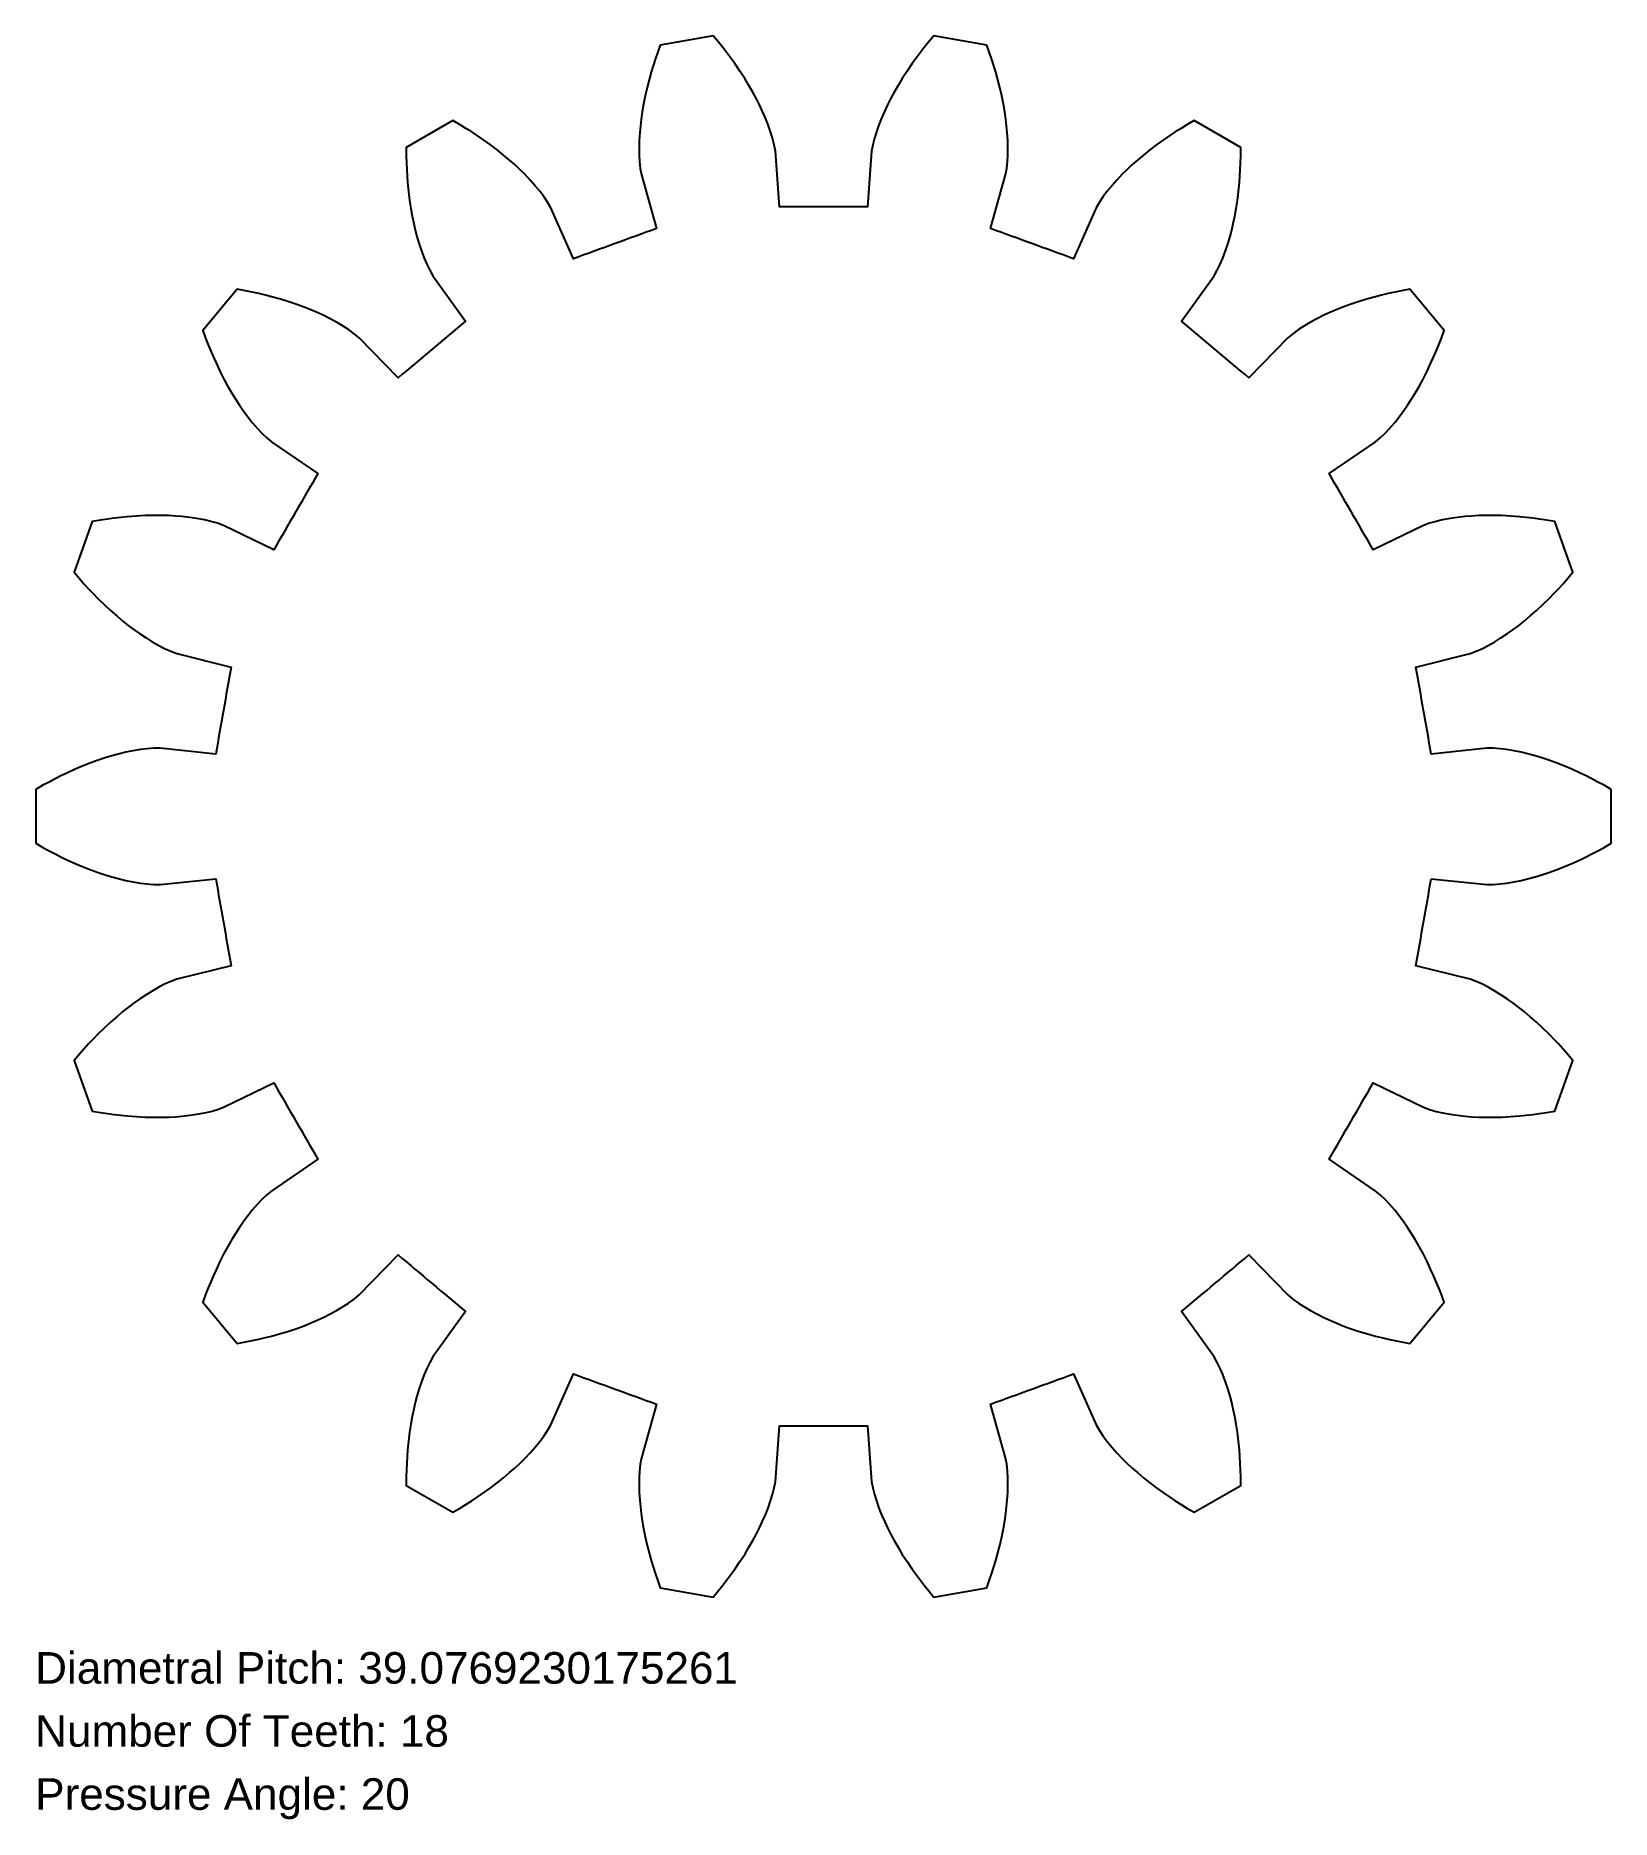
# Model space of a CAD drawing. Extents: x -6.5 to 6.5, y -8.3 to 6.4.
import ezdxf

# ---------------------------------------------------------------- set-up
doc = ezdxf.new("R2010")
doc.units = 0
doc.layers.add('1', color=7, linetype='Continuous')
doc.layers.add('NOTES', color=1, linetype='Continuous')
doc.styles.add('ARIAL', font='Arial.ttf')

msp = doc.modelspace()

# ---------------------------------------------------------------- linework, layer by layer
at = {"layer": '1'}
msp.add_lwpolyline([(5.011, -0.514), (5.469, -0.561), (5.522, -0.561), (5.579, -0.557), (5.632, -0.551), (5.695, -0.54), (5.752, -0.529), (5.816, -0.513), (5.867, -0.499), (5.922, -0.482), (5.98, -0.463), (6.041, -0.441), (6.104, -0.416), (6.171, -0.388), (6.24, -0.357), (6.288, -0.334), (6.336, -0.309), (6.386, -0.283), (6.437, -0.256), (6.496, -0.222), (6.496, 0.222), (6.437, 0.256), (6.386, 0.283), (6.336, 0.309), (6.288, 0.334), (6.24, 0.357), (6.171, 0.388), (6.104, 0.416), (6.041, 0.441), (5.98, 0.463), (5.922, 0.482), (5.867, 0.499), (5.816, 0.513), (5.752, 0.529), (5.695, 0.54), (5.632, 0.551), (5.579, 0.557), (5.522, 0.561), (5.469, 0.561), (5.011, 0.514, -0.000044), (4.885, 1.231), (5.331, 1.343), (5.381, 1.361), (5.433, 1.384), (5.481, 1.409), (5.536, 1.44), (5.586, 1.471), (5.641, 1.507), (5.684, 1.538), (5.73, 1.572), (5.778, 1.61), (5.827, 1.652), (5.879, 1.697), (5.931, 1.746), (5.986, 1.799), (6.023, 1.837), (6.06, 1.876), (6.098, 1.918), (6.136, 1.961), (6.18, 2.014), (6.029, 2.43), (5.961, 2.442), (5.904, 2.45), (5.848, 2.458), (5.794, 2.464), (5.742, 2.469), (5.666, 2.475), (5.594, 2.479), (5.525, 2.481), (5.461, 2.48), (5.4, 2.479), (5.343, 2.476), (5.29, 2.471), (5.225, 2.464), (5.167, 2.456), (5.104, 2.444), (5.052, 2.432), (4.997, 2.416), (4.947, 2.397), (4.533, 2.197, -0.000044), (4.169, 2.827), (4.55, 3.085), (4.591, 3.12), (4.632, 3.159), (4.668, 3.198), (4.71, 3.247), (4.746, 3.293), (4.785, 3.345), (4.815, 3.389), (4.847, 3.437), (4.878, 3.489), (4.911, 3.545), (4.944, 3.605), (4.977, 3.669), (5.009, 3.738), (5.031, 3.786), (5.053, 3.836), (5.074, 3.888), (5.095, 3.942), (5.119, 4.006), (4.834, 4.345), (4.766, 4.333), (4.71, 4.322), (4.655, 4.31), (4.602, 4.297), (4.551, 4.284), (4.478, 4.264), (4.409, 4.243), (4.344, 4.221), (4.283, 4.199), (4.226, 4.176), (4.174, 4.154), (4.125, 4.131), (4.067, 4.102), (4.015, 4.075), (3.96, 4.042), (3.916, 4.013), (3.869, 3.979), (3.829, 3.945), (3.508, 3.615, -0.000044), (2.951, 4.083), (3.22, 4.455), (3.247, 4.502), (3.272, 4.553), (3.293, 4.602), (3.316, 4.662), (3.334, 4.717), (3.352, 4.78), (3.366, 4.832), (3.379, 4.887), (3.391, 4.947), (3.402, 5.011), (3.413, 5.078), (3.421, 5.15), (3.429, 5.226), (3.433, 5.278), (3.436, 5.333), (3.438, 5.389), (3.44, 5.446), (3.44, 5.515), (3.056, 5.737), (2.997, 5.702), (2.948, 5.672), (2.9, 5.642), (2.855, 5.612), (2.811, 5.582), (2.749, 5.538), (2.692, 5.495), (2.638, 5.452), (2.589, 5.41), (2.543, 5.37), (2.502, 5.331), (2.464, 5.293), (2.418, 5.246), (2.38, 5.202), (2.339, 5.153), (2.307, 5.11), (2.275, 5.063), (2.249, 5.016), (2.061, 4.597, -0.000044), (1.376, 4.846), (1.502, 5.288), (1.512, 5.341), (1.518, 5.398), (1.52, 5.451), (1.521, 5.515), (1.519, 5.573), (1.515, 5.638), (1.51, 5.692), (1.503, 5.748), (1.494, 5.809), (1.483, 5.872), (1.47, 5.939), (1.454, 6.01), (1.435, 6.083), (1.421, 6.134), (1.405, 6.186), (1.388, 6.24), (1.369, 6.294), (1.346, 6.359), (0.91, 6.436), (0.866, 6.383), (0.83, 6.338), (0.796, 6.294), (0.763, 6.25), (0.732, 6.207), (0.689, 6.144), (0.65, 6.084), (0.615, 6.025), (0.582, 5.969), (0.553, 5.916), (0.527, 5.865), (0.505, 5.817), (0.478, 5.757), (0.457, 5.702), (0.436, 5.642), (0.42, 5.591), (0.406, 5.536), (0.397, 5.483), (0.364, 5.024, -0.000044), (-0.364, 5.024), (-0.397, 5.483), (-0.406, 5.536), (-0.42, 5.591), (-0.436, 5.642), (-0.457, 5.702), (-0.478, 5.757), (-0.505, 5.817), (-0.527, 5.865), (-0.553, 5.916), (-0.582, 5.969), (-0.615, 6.025), (-0.65, 6.084), (-0.689, 6.144), (-0.732, 6.207), (-0.763, 6.25), (-0.796, 6.294), (-0.83, 6.338), (-0.866, 6.383), (-0.91, 6.436), (-1.346, 6.359), (-1.369, 6.294), (-1.388, 6.24), (-1.405, 6.186), (-1.421, 6.134), (-1.435, 6.083), (-1.454, 6.01), (-1.47, 5.939), (-1.483, 5.872), (-1.494, 5.809), (-1.503, 5.748), (-1.51, 5.692), (-1.515, 5.638), (-1.519, 5.573), (-1.521, 5.515), (-1.52, 5.451), (-1.518, 5.398), (-1.512, 5.341), (-1.502, 5.288), (-1.376, 4.846, -0.000044), (-2.061, 4.597), (-2.249, 5.016), (-2.275, 5.063), (-2.307, 5.11), (-2.339, 5.153), (-2.38, 5.202), (-2.418, 5.246), (-2.464, 5.293), (-2.502, 5.331), (-2.543, 5.37), (-2.589, 5.41), (-2.638, 5.452), (-2.692, 5.495), (-2.749, 5.538), (-2.811, 5.582), (-2.855, 5.612), (-2.9, 5.642), (-2.948, 5.672), (-2.997, 5.702), (-3.056, 5.737), (-3.44, 5.515), (-3.44, 5.446), (-3.438, 5.389), (-3.436, 5.333), (-3.433, 5.278), (-3.429, 5.226), (-3.421, 5.15), (-3.413, 5.078), (-3.402, 5.011), (-3.391, 4.947), (-3.379, 4.887), (-3.366, 4.832), (-3.352, 4.78), (-3.334, 4.717), (-3.316, 4.662), (-3.293, 4.602), (-3.272, 4.553), (-3.247, 4.502), (-3.22, 4.455), (-2.951, 4.083, -0.000044), (-3.508, 3.615), (-3.829, 3.945), (-3.869, 3.979), (-3.916, 4.013), (-3.96, 4.042), (-4.015, 4.075), (-4.067, 4.102), (-4.125, 4.131), (-4.174, 4.154), (-4.226, 4.176), (-4.283, 4.199), (-4.344, 4.221), (-4.409, 4.243), (-4.478, 4.264), (-4.551, 4.284), (-4.602, 4.297), (-4.655, 4.31), (-4.71, 4.322), (-4.766, 4.333), (-4.834, 4.345), (-5.119, 4.006), (-5.095, 3.942), (-5.074, 3.888), (-5.053, 3.836), (-5.031, 3.786), (-5.009, 3.738), (-4.977, 3.669), (-4.944, 3.605), (-4.911, 3.545), (-4.878, 3.489), (-4.847, 3.437), (-4.815, 3.389), (-4.785, 3.345), (-4.746, 3.293), (-4.71, 3.247), (-4.668, 3.198), (-4.632, 3.159), (-4.591, 3.12), (-4.55, 3.085), (-4.169, 2.827, -0.000044), (-4.533, 2.197), (-4.947, 2.397), (-4.997, 2.416), (-5.052, 2.432), (-5.104, 2.444), (-5.167, 2.456), (-5.225, 2.464), (-5.29, 2.471), (-5.343, 2.476), (-5.4, 2.479), (-5.461, 2.48), (-5.525, 2.481), (-5.594, 2.479), (-5.666, 2.475), (-5.742, 2.469), (-5.794, 2.464), (-5.848, 2.458), (-5.904, 2.45), (-5.961, 2.442), (-6.029, 2.43), (-6.18, 2.014), (-6.136, 1.961), (-6.098, 1.918), (-6.06, 1.876), (-6.023, 1.837), (-5.986, 1.799), (-5.931, 1.746), (-5.879, 1.697), (-5.827, 1.652), (-5.778, 1.61), (-5.73, 1.572), (-5.684, 1.538), (-5.641, 1.507), (-5.586, 1.471), (-5.536, 1.44), (-5.481, 1.409), (-5.433, 1.384), (-5.381, 1.361), (-5.331, 1.343), (-4.885, 1.231, -0.000044), (-5.011, 0.514), (-5.469, 0.561), (-5.522, 0.561), (-5.579, 0.557), (-5.632, 0.551), (-5.695, 0.54), (-5.752, 0.529), (-5.816, 0.513), (-5.867, 0.499), (-5.922, 0.482), (-5.98, 0.463), (-6.041, 0.441), (-6.104, 0.416), (-6.171, 0.388), (-6.24, 0.357), (-6.288, 0.334), (-6.336, 0.309), (-6.386, 0.283), (-6.437, 0.256), (-6.496, 0.222), (-6.496, -0.222), (-6.437, -0.256), (-6.386, -0.283), (-6.336, -0.309), (-6.288, -0.334), (-6.24, -0.357), (-6.171, -0.388), (-6.104, -0.416), (-6.041, -0.441), (-5.98, -0.463), (-5.922, -0.482), (-5.867, -0.499), (-5.816, -0.513), (-5.752, -0.529), (-5.695, -0.54), (-5.632, -0.551), (-5.579, -0.557), (-5.522, -0.561), (-5.469, -0.561), (-5.011, -0.514, -0.000044), (-4.885, -1.231), (-5.331, -1.343), (-5.381, -1.361), (-5.433, -1.384), (-5.481, -1.409), (-5.536, -1.44), (-5.586, -1.471), (-5.641, -1.507), (-5.684, -1.538), (-5.73, -1.572), (-5.778, -1.61), (-5.827, -1.652), (-5.879, -1.697), (-5.931, -1.746), (-5.986, -1.799), (-6.023, -1.837), (-6.06, -1.876), (-6.098, -1.918), (-6.136, -1.961), (-6.18, -2.014), (-6.029, -2.43), (-5.961, -2.442), (-5.904, -2.45), (-5.848, -2.458), (-5.794, -2.464), (-5.742, -2.469), (-5.666, -2.475), (-5.594, -2.479), (-5.525, -2.481), (-5.461, -2.48), (-5.4, -2.479), (-5.343, -2.476), (-5.29, -2.471), (-5.225, -2.464), (-5.167, -2.456), (-5.104, -2.444), (-5.052, -2.432), (-4.997, -2.416), (-4.947, -2.397), (-4.533, -2.197, -0.000044), (-4.169, -2.827), (-4.55, -3.086), (-4.591, -3.12), (-4.632, -3.159), (-4.668, -3.198), (-4.71, -3.247), (-4.746, -3.293), (-4.785, -3.345), (-4.815, -3.389), (-4.847, -3.437), (-4.878, -3.489), (-4.911, -3.545), (-4.944, -3.605), (-4.977, -3.669), (-5.009, -3.738), (-5.031, -3.786), (-5.053, -3.836), (-5.074, -3.888), (-5.095, -3.942), (-5.119, -4.006), (-4.834, -4.345), (-4.766, -4.333), (-4.71, -4.322), (-4.655, -4.31), (-4.602, -4.297), (-4.551, -4.284), (-4.478, -4.264), (-4.409, -4.243), (-4.344, -4.221), (-4.283, -4.199), (-4.226, -4.176), (-4.174, -4.154), (-4.125, -4.131), (-4.067, -4.102), (-4.015, -4.075), (-3.96, -4.042), (-3.916, -4.013), (-3.869, -3.979), (-3.829, -3.945), (-3.508, -3.615, -0.000044), (-2.951, -4.083), (-3.22, -4.455), (-3.247, -4.502), (-3.272, -4.553), (-3.293, -4.602), (-3.316, -4.662), (-3.334, -4.717), (-3.352, -4.78), (-3.366, -4.832), (-3.379, -4.887), (-3.391, -4.947), (-3.402, -5.011), (-3.413, -5.078), (-3.421, -5.15), (-3.429, -5.226), (-3.433, -5.278), (-3.436, -5.333), (-3.438, -5.389), (-3.44, -5.446), (-3.44, -5.515), (-3.056, -5.737), (-2.997, -5.702), (-2.948, -5.672), (-2.9, -5.642), (-2.855, -5.612), (-2.811, -5.582), (-2.749, -5.538), (-2.692, -5.495), (-2.638, -5.452), (-2.589, -5.41), (-2.543, -5.37), (-2.502, -5.331), (-2.464, -5.293), (-2.418, -5.246), (-2.38, -5.202), (-2.339, -5.153), (-2.307, -5.11), (-2.275, -5.063), (-2.249, -5.016), (-2.061, -4.597, -0.000044), (-1.376, -4.846), (-1.502, -5.288), (-1.512, -5.341), (-1.518, -5.398), (-1.52, -5.451), (-1.521, -5.515), (-1.519, -5.573), (-1.515, -5.638), (-1.51, -5.692), (-1.503, -5.748), (-1.494, -5.809), (-1.483, -5.872), (-1.47, -5.939), (-1.454, -6.01), (-1.435, -6.083), (-1.421, -6.134), (-1.405, -6.186), (-1.388, -6.24), (-1.369, -6.294), (-1.346, -6.359), (-0.91, -6.436), (-0.866, -6.383), (-0.83, -6.338), (-0.796, -6.294), (-0.763, -6.25), (-0.732, -6.207), (-0.689, -6.144), (-0.65, -6.084), (-0.615, -6.025), (-0.582, -5.969), (-0.553, -5.916), (-0.527, -5.865), (-0.505, -5.817), (-0.478, -5.757), (-0.457, -5.702), (-0.436, -5.642), (-0.42, -5.591), (-0.406, -5.536), (-0.397, -5.483), (-0.364, -5.024, -0.000044), (0.364, -5.024), (0.397, -5.483), (0.406, -5.536), (0.42, -5.591), (0.436, -5.642), (0.457, -5.702), (0.478, -5.757), (0.505, -5.817), (0.527, -5.865), (0.553, -5.916), (0.582, -5.969), (0.615, -6.025), (0.65, -6.084), (0.689, -6.144), (0.732, -6.207), (0.763, -6.25), (0.796, -6.294), (0.83, -6.338), (0.866, -6.383), (0.91, -6.436), (1.346, -6.359), (1.369, -6.294), (1.388, -6.24), (1.405, -6.186), (1.421, -6.134), (1.435, -6.083), (1.454, -6.01), (1.47, -5.939), (1.483, -5.872), (1.494, -5.809), (1.503, -5.748), (1.51, -5.692), (1.515, -5.638), (1.519, -5.573), (1.521, -5.515), (1.52, -5.451), (1.518, -5.398), (1.512, -5.341), (1.502, -5.288), (1.376, -4.846, -0.000044), (2.061, -4.597), (2.249, -5.016), (2.275, -5.063), (2.307, -5.11), (2.339, -5.153), (2.38, -5.202), (2.418, -5.246), (2.464, -5.293), (2.502, -5.331), (2.543, -5.37), (2.589, -5.41), (2.638, -5.452), (2.692, -5.495), (2.749, -5.538), (2.811, -5.582), (2.855, -5.612), (2.9, -5.642), (2.948, -5.672), (2.997, -5.702), (3.056, -5.737), (3.44, -5.515), (3.44, -5.446), (3.438, -5.389), (3.436, -5.333), (3.433, -5.278), (3.429, -5.226), (3.421, -5.15), (3.413, -5.078), (3.402, -5.011), (3.391, -4.947), (3.379, -4.887), (3.366, -4.832), (3.352, -4.78), (3.334, -4.717), (3.316, -4.662), (3.293, -4.602), (3.272, -4.553), (3.247, -4.502), (3.22, -4.455), (2.951, -4.083, -0.000044), (3.508, -3.615), (3.829, -3.945), (3.869, -3.979), (3.916, -4.013), (3.96, -4.042), (4.015, -4.075), (4.067, -4.102), (4.125, -4.131), (4.174, -4.154), (4.226, -4.176), (4.283, -4.199), (4.344, -4.221), (4.409, -4.243), (4.478, -4.264), (4.551, -4.284), (4.602, -4.297), (4.655, -4.31), (4.71, -4.322), (4.766, -4.333), (4.834, -4.345), (5.119, -4.006), (5.095, -3.942), (5.074, -3.888), (5.053, -3.836), (5.031, -3.786), (5.009, -3.738), (4.977, -3.669), (4.944, -3.605), (4.911, -3.545), (4.878, -3.489), (4.847, -3.437), (4.815, -3.389), (4.785, -3.345), (4.746, -3.293), (4.71, -3.247), (4.668, -3.198), (4.632, -3.159), (4.591, -3.12), (4.55, -3.086), (4.169, -2.827, -0.000044), (4.533, -2.197), (4.947, -2.397), (4.997, -2.416), (5.052, -2.432), (5.104, -2.444), (5.167, -2.456), (5.225, -2.464), (5.29, -2.471), (5.343, -2.476), (5.4, -2.479), (5.461, -2.48), (5.525, -2.481), (5.594, -2.479), (5.666, -2.475), (5.742, -2.469), (5.794, -2.464), (5.848, -2.458), (5.904, -2.45), (5.961, -2.442), (6.029, -2.43), (6.18, -2.014), (6.136, -1.961), (6.098, -1.918), (6.06, -1.876), (6.023, -1.837), (5.986, -1.799), (5.931, -1.746), (5.879, -1.697), (5.827, -1.652), (5.778, -1.61), (5.73, -1.572), (5.684, -1.538), (5.641, -1.507), (5.586, -1.471), (5.536, -1.44), (5.481, -1.409), (5.433, -1.384), (5.381, -1.361), (5.331, -1.343), (4.885, -1.231, -0.000044)], format="xyb", close=True, dxfattribs=at)

# ---------------------------------------------------------------- texts
at = {"layer": 'NOTES', "style": 'ARIAL'}
for s, p in [('Diametral Pitch: 39.0769230175261', (-6.5, -7.15)), ('Number Of Teeth: 18', (-6.5, -7.67)), ('Pressure Angle: 20', (-6.5, -8.19))]:
    msp.add_text(s, height=0.26, dxfattribs=at).set_placement(p)

doc.saveas('drawing.dxf')
